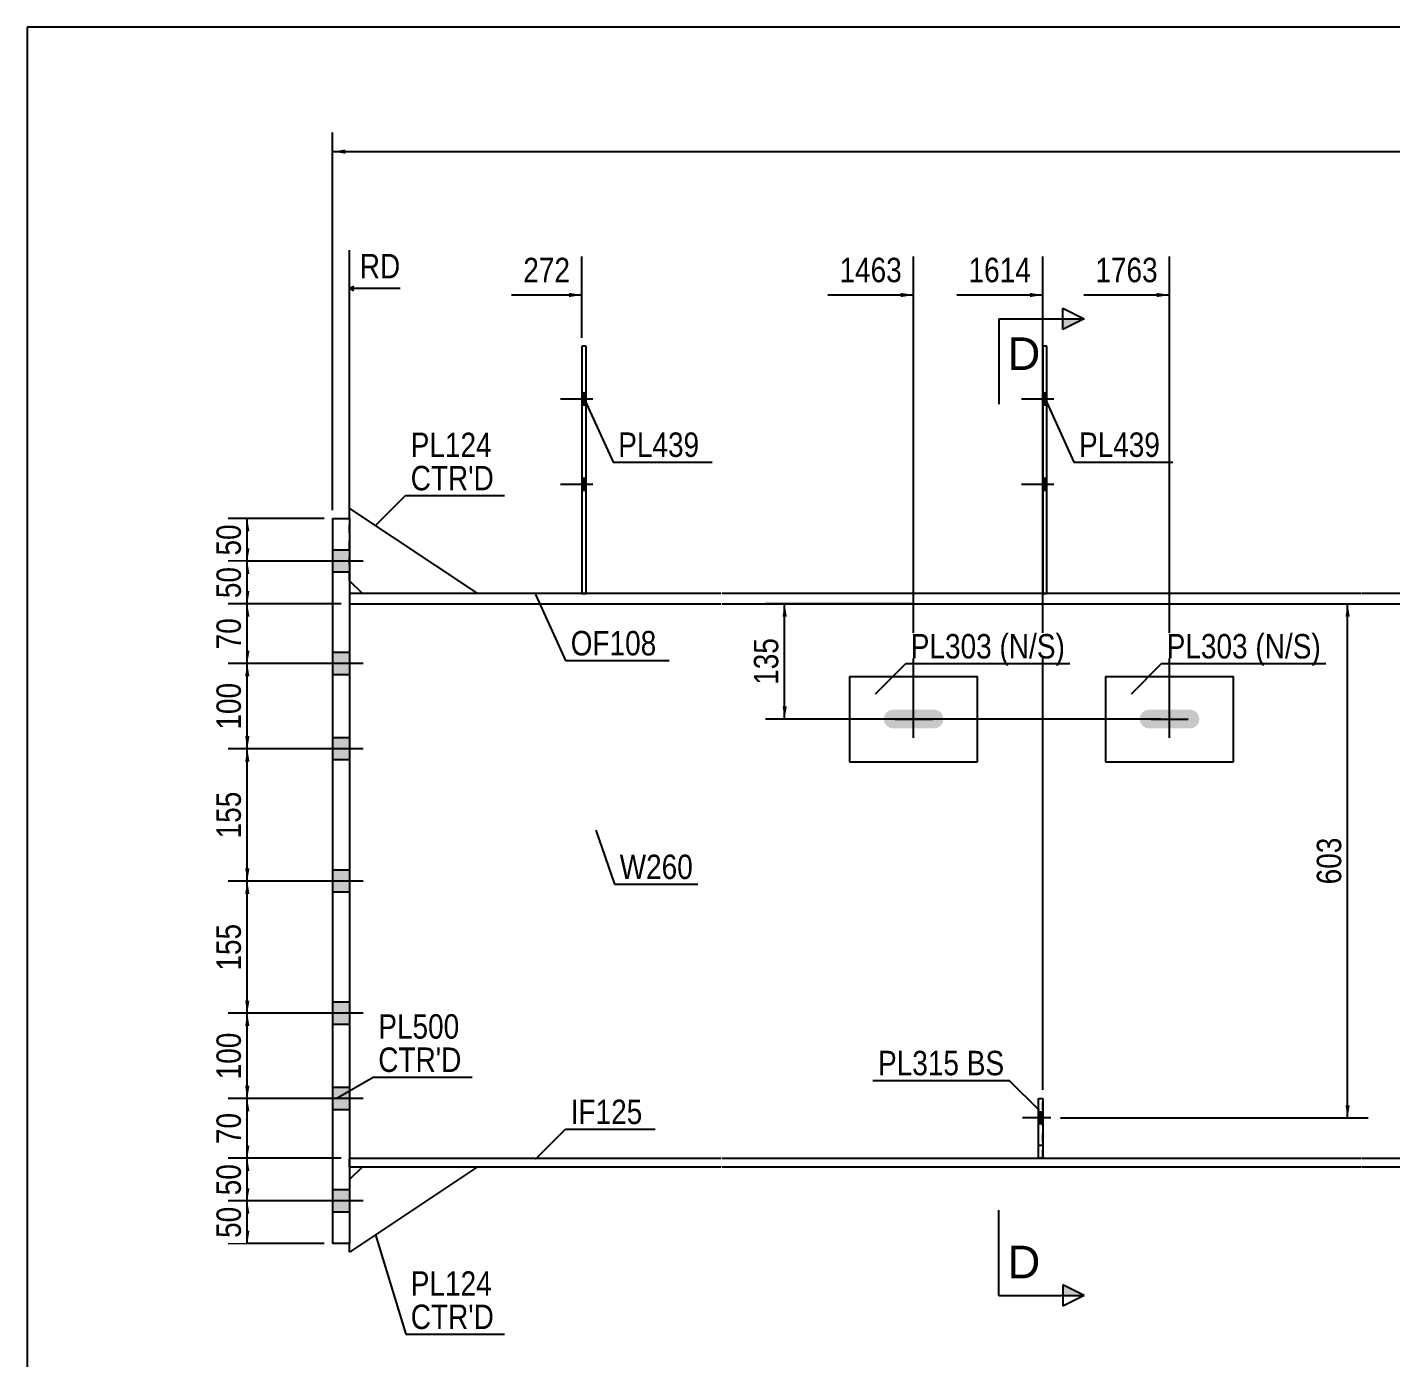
# Model space of a CAD drawing. Header units: millimetres. Extents: x -40 to 362, y -177 to 100.
# Drawn here: x -37.8 to 122.1, y -55.9 to 100.1 of the extents above; entities that cross this region are included whole.
import ezdxf

# ---------------------------------------------------------------- set-up
doc = ezdxf.new("R2010")
doc.units = ezdxf.units.MM
doc.linetypes.add('DXK_LINE_DOT1', pattern=[1.8814, 0.9407, -0.9407])
doc.linetypes.add('DXK_LINE_DOT2', pattern=[3.9198, 1.9599, -1.9599])
doc.styles.add('Arial', font='ARIAL.TTF', dxfattribs={"height": 0.2})
doc.styles.add('Arial Narrow', font='ARIALN.TTF', dxfattribs={"height": 0.2})

# ---------------------------------------------------------------- blocks, each defined once
blk = doc.blocks.new('Unknown-623647317-8647')
at = {"color": 5, "linetype": 'Continuous'}
for p, q in [((362.21, 100.1), (-37.79, 100.1)), ((-37.79, 100.1), (-37.79, -176.9))]:
    blk.add_line(p, q, dxfattribs=at)
blk = doc.blocks.new('Part-623647317-5248 - 5232')
at = {"color": 2, "linetype": 'Continuous'}
for p, q in [((43.52, 33.7), (0, 33.7)), ((118.62, 33.7), (43.62, 33.7)), ((154.15, 33.7), (118.72, 33.7)), ((0, 32.5), (43.52, 32.5)), ((43.62, 32.5), (118.62, 32.5)), ((118.72, 32.5), (154.15, 32.5))]:
    blk.add_line(p, q, dxfattribs=at)
at = {"color": 7, "linetype": 'DXK_LINE_DOT1'}
blk.add_line((0, 33.7), (0, 32.5), dxfattribs=at)
blk = doc.blocks.new('Part-623647317-5258 - 5232')
at = {"color": 2, "linetype": 'Continuous'}
for p, q in [((58.62, 24), (73.62, 24)), ((58.62, 24), (58.62, 14)), ((73.62, 14), (73.62, 24)), ((58.62, 14), (73.62, 14))]:
    blk.add_line(p, q, dxfattribs=at)
blk = doc.blocks.new('Bolt-623647317-5316 - 5232')
at = {"linetype": 'Continuous'}
for points in [[(27.72, 55.8), (27.72, 57.2), (27.22, 57.2), (27.22, 55.8)], [(27.72, 55.8), (27.72, 57.2), (27.22, 57.2), (27.22, 55.8)], [(27.72, 45.8), (27.72, 47.2), (27.22, 47.2), (27.22, 45.8)], [(27.72, 45.8), (27.72, 47.2), (27.22, 47.2), (27.22, 45.8)]]:
    blk.add_hatch(color=3, dxfattribs=at).paths.add_polyline_path(points)
at = {"color": 3, "linetype": 'Continuous'}
for p, q in [((28.52, 56.5), (24.72, 56.5)), ((28.52, 56.5), (24.72, 56.5)), ((27.72, 57.2), (27.22, 57.2)), ((27.72, 57.2), (27.22, 57.2)), ((27.72, 55.8), (27.22, 55.8)), ((27.72, 55.8), (27.22, 55.8)), ((28.52, 46.5), (24.72, 46.5)), ((28.52, 46.5), (24.72, 46.5)), ((27.72, 47.2), (27.22, 47.2)), ((27.72, 47.2), (27.22, 47.2)), ((27.72, 45.8), (27.22, 45.8)), ((27.72, 45.8), (27.22, 45.8))]:
    blk.add_line(p, q, dxfattribs=at)
blk = doc.blocks.new('Part-623647317-5253 - 5232')
at = {"color": 2, "linetype": 'Continuous'}
for p, q in [((0, -32.5), (43.52, -32.5)), ((0, -33.5), (43.52, -33.5)), ((43.62, -32.5), (118.62, -32.5)), ((43.62, -33.5), (118.62, -33.5)), ((118.72, -32.5), (139.15, -32.5)), ((118.72, -33.5), (139.15, -33.5)), ((139.15, -33.5), (139.15, -32.5))]:
    blk.add_line(p, q, dxfattribs=at)
at = {"color": 7, "linetype": 'DXK_LINE_DOT1'}
blk.add_line((0, -33.5), (0, -32.5), dxfattribs=at)
blk = doc.blocks.new('Part-623647317-5257 - 5232')
at = {"color": 2, "linetype": 'Continuous'}
for p, q in [((88.62, 24), (103.62, 24)), ((88.62, 24), (88.62, 14)), ((103.62, 14), (103.62, 24)), ((88.62, 14), (103.62, 14))]:
    blk.add_line(p, q, dxfattribs=at)
blk = doc.blocks.new('Bolt-623647317-5329 - 5232')
at = {"color": 3, "linetype": 'DXK_LINE_DOT2'}
for p, q in [((81.25, -27.07), (80.75, -27.07)), ((82.2, -27.77), (78.9, -27.77)), ((81.25, -28.47), (80.75, -28.47))]:
    blk.add_line(p, q, dxfattribs=at)
blk = doc.blocks.new('Part-623647317-5265 - 5232')
at = {"color": 2, "linetype": 'Continuous'}
for p, q in [((81.75, 62.7), (81.25, 62.7)), ((81.25, 62.7), (81.25, 33.7)), ((81.75, 33.7), (81.75, 62.7))]:
    blk.add_line(p, q, dxfattribs=at)
at = {"color": 7, "linetype": 'DXK_LINE_DOT1'}
blk.add_line((81.25, 33.7), (81.75, 33.7), dxfattribs=at)
blk = doc.blocks.new('Part-623647317-5270 - 5232')
at = {"color": 2, "linetype": 'Continuous'}
for p, q in [((27.72, 62.7), (27.22, 62.7)), ((27.22, 62.7), (27.22, 33.7)), ((27.72, 33.7), (27.72, 62.7))]:
    blk.add_line(p, q, dxfattribs=at)
at = {"color": 7, "linetype": 'DXK_LINE_DOT1'}
blk.add_line((27.22, 33.7), (27.72, 33.7), dxfattribs=at)
blk = doc.blocks.new('Part-623647317-5273 - 5232')
at = {"color": 2, "linetype": 'Continuous'}
for p, q in [((-2, 42.5), (0, 42.5)), ((-2, 42.5), (-2, -42.5)), ((0, 42.5), (0, -42.5)), ((0, -42.5), (-2, -42.5))]:
    blk.add_line(p, q, dxfattribs=at)
blk = doc.blocks.new('Part-623647317-5276 - 5232')
at = {"color": 2, "linetype": 'Continuous'}
for p, q in [((0, 42.5), (0, 43.7)), ((0, 43.7), (15, 33.7)), ((1.5, 33.7), (0, 35.2))]:
    blk.add_line(p, q, dxfattribs=at)
at = {"color": 7, "linetype": 'DXK_LINE_DOT1'}
for p, q in [((0, 35.2), (0, 42.5)), ((15, 33.7), (1.5, 33.7))]:
    blk.add_line(p, q, dxfattribs=at)
blk = doc.blocks.new('Part-623647317-5278 - 5232')
at = {"color": 2, "linetype": 'Continuous'}
for p, q in [((15, -33.5), (0, -43.5)), ((1.5, -33.5), (0, -35)), ((0, -43.5), (0, -42.5))]:
    blk.add_line(p, q, dxfattribs=at)
at = {"color": 7, "linetype": 'DXK_LINE_DOT1'}
for p, q in [((1.5, -33.5), (15, -33.5)), ((0, -35), (0, -42.5))]:
    blk.add_line(p, q, dxfattribs=at)
blk = doc.blocks.new('Part-623647317-5290 - 5232')
at = {"color": 7, "linetype": 'DXK_LINE_DOT1'}
for p, q in [((80.75, -32.47), (80.75, -25.47)), ((80.75, -25.47), (81.25, -25.47)), ((81.25, -32.47), (81.25, -25.47)), ((80.75, -30.97), (81.25, -30.97)), ((81.25, -32.47), (80.75, -32.47))]:
    blk.add_line(p, q, dxfattribs=at)
blk = doc.blocks.new('Part-623647317-5293 - 5232')
at = {"color": 2, "linetype": 'Continuous'}
for p, q in [((80.75, -32.47), (80.75, -25.47)), ((80.75, -25.47), (81.25, -25.47)), ((81.25, -25.47), (81.25, -32.47)), ((81.25, -32.47), (80.75, -32.47))]:
    blk.add_line(p, q, dxfattribs=at)
blk = doc.blocks.new('Part-623647317-5298 - 5232')
at = {"color": 7, "linetype": 'DXK_LINE_DOT1'}
for p, q in [((0, 32.5), (0, -32.5)), ((0, 32.5), (43.52, 32.5)), ((43.62, 32.5), (118.62, 32.5)), ((118.72, 32.5), (139.15, 32.5)), ((139.15, 32.5), (139.15, -32.5)), ((0, -32.5), (43.52, -32.5)), ((43.62, -32.5), (118.62, -32.5)), ((118.72, -32.5), (139.15, -32.5))]:
    blk.add_line(p, q, dxfattribs=at)
blk = doc.blocks.new('Bolt-623647317-5304 - 5232')
at = {"linetype": 'Continuous'}
blk.add_hatch(color=3, dxfattribs=at).paths.add_polyline_path([(99.3, 18.22), (99.54, 18.58), (99.62, 19), (99.54, 19.42), (99.3, 19.78), (98.94, 20.01), (98.52, 20.1), (93.72, 20.1), (93.3, 20.01), (92.94, 19.78), (92.71, 19.42), (92.62, 19), (92.71, 18.58), (92.94, 18.22), (93.3, 17.98), (93.72, 17.9), (98.52, 17.9), (98.94, 17.98)])
at = {"color": 3, "linetype": 'Continuous'}
for p, q in [((96.12, 16.8), (96.12, 21.2)), ((93.92, 19), (98.32, 19))]:
    blk.add_line(p, q, dxfattribs=at)
blk = doc.blocks.new('Bolt-623647317-5305 - 5232')
at = {"linetype": 'Continuous'}
blk.add_hatch(color=3, dxfattribs=at).paths.add_polyline_path([(69.3, 18.22), (69.54, 18.58), (69.62, 19), (69.54, 19.42), (69.3, 19.78), (68.94, 20.01), (68.52, 20.1), (63.72, 20.1), (63.3, 20.01), (62.94, 19.78), (62.71, 19.42), (62.62, 19), (62.71, 18.58), (62.94, 18.22), (63.3, 17.98), (63.72, 17.9), (68.52, 17.9), (68.94, 17.98)])
at = {"color": 3, "linetype": 'Continuous'}
for p, q in [((66.12, 16.8), (66.12, 21.2)), ((63.92, 19), (68.32, 19))]:
    blk.add_line(p, q, dxfattribs=at)
blk = doc.blocks.new('Bolt-623647317-5311 - 5232')
at = {"linetype": 'Continuous'}
for points in [[(81.75, 55.8), (81.75, 57.2), (81.25, 57.2), (81.25, 55.8)], [(81.75, 55.8), (81.75, 57.2), (81.25, 57.2), (81.25, 55.8)], [(81.75, 45.8), (81.75, 47.2), (81.25, 47.2), (81.25, 45.8)], [(81.75, 45.8), (81.75, 47.2), (81.25, 47.2), (81.25, 45.8)]]:
    blk.add_hatch(color=3, dxfattribs=at).paths.add_polyline_path(points)
at = {"color": 3, "linetype": 'Continuous'}
for p, q in [((82.55, 56.5), (78.75, 56.5)), ((82.55, 56.5), (78.75, 56.5)), ((81.75, 57.2), (81.25, 57.2)), ((81.75, 57.2), (81.25, 57.2)), ((81.75, 55.8), (81.25, 55.8)), ((81.75, 55.8), (81.25, 55.8)), ((82.55, 46.5), (78.75, 46.5)), ((82.55, 46.5), (78.75, 46.5)), ((81.75, 47.2), (81.25, 47.2)), ((81.75, 47.2), (81.25, 47.2)), ((81.75, 45.8), (81.25, 45.8)), ((81.75, 45.8), (81.25, 45.8))]:
    blk.add_line(p, q, dxfattribs=at)
blk = doc.blocks.new('Bolt-623647317-5319 - 5232')
at = {"linetype": 'Continuous'}
for points in [[(-2, 38.8), (-2, 36.2), (0, 36.2), (0, 38.8)], [(-2, 38.8), (-2, 36.2), (0, 36.2), (0, 38.8)], [(-2, 26.8), (-2, 24.2), (0, 24.2), (0, 26.8)], [(-2, 26.8), (-2, 24.2), (0, 24.2), (0, 26.8)], [(-2, 16.8), (-2, 14.2), (0, 14.2), (0, 16.8)], [(-2, 16.8), (-2, 14.2), (0, 14.2), (0, 16.8)], [(-2, 1.3), (-2, -1.3), (0, -1.3), (0, 1.3)], [(-2, 1.3), (-2, -1.3), (0, -1.3), (0, 1.3)], [(-2, -14.2), (-2, -16.8), (0, -16.8), (0, -14.2)], [(-2, -14.2), (-2, -16.8), (0, -16.8), (0, -14.2)], [(-2, -24.2), (-2, -26.8), (0, -26.8), (0, -24.2)], [(-2, -24.2), (-2, -26.8), (0, -26.8), (0, -24.2)], [(-2, -36.2), (-2, -38.8), (0, -38.8), (0, -36.2)], [(-2, -36.2), (-2, -38.8), (0, -38.8), (0, -36.2)]]:
    blk.add_hatch(color=3, dxfattribs=at).paths.add_polyline_path(points)
at = {"color": 3, "linetype": 'Continuous'}
for p, q in [((0, 38.8), (-2, 38.8)), ((0, 38.8), (-2, 38.8)), ((1.59, 37.5), (-9, 37.5)), ((1.59, 37.5), (-9, 37.5)), ((0, 36.2), (-2, 36.2)), ((0, 36.2), (-2, 36.2)), ((0, 26.8), (-2, 26.8)), ((0, 26.8), (-2, 26.8)), ((1.59, 25.5), (-9, 25.5)), ((1.59, 25.5), (-9, 25.5)), ((0, 24.2), (-2, 24.2)), ((0, 24.2), (-2, 24.2)), ((0, 16.8), (-2, 16.8)), ((0, 16.8), (-2, 16.8)), ((1.59, 15.5), (-9, 15.5)), ((1.59, 15.5), (-9, 15.5)), ((0, 14.2), (-2, 14.2)), ((0, 14.2), (-2, 14.2)), ((1.59, 0), (-9, 0)), ((1.59, 0), (-9, 0)), ((0, 1.3), (-2, 1.3)), ((0, 1.3), (-2, 1.3)), ((0, -1.3), (-2, -1.3)), ((0, -1.3), (-2, -1.3)), ((0, -14.2), (-2, -14.2)), ((0, -14.2), (-2, -14.2)), ((1.59, -15.5), (-9, -15.5)), ((1.59, -15.5), (-9, -15.5)), ((0, -16.8), (-2, -16.8)), ((0, -16.8), (-2, -16.8)), ((1.59, -25.5), (-9, -25.5)), ((1.59, -25.5), (-9, -25.5)), ((0, -24.2), (-2, -24.2)), ((0, -24.2), (-2, -24.2)), ((0, -26.8), (-2, -26.8)), ((0, -26.8), (-2, -26.8)), ((0, -36.2), (-2, -36.2)), ((0, -36.2), (-2, -36.2)), ((1.59, -37.5), (-9, -37.5)), ((1.59, -37.5), (-9, -37.5)), ((0, -38.8), (-2, -38.8)), ((0, -38.8), (-2, -38.8))]:
    blk.add_line(p, q, dxfattribs=at)
blk = doc.blocks.new('Bolt-623647317-5332 - 5232')
at = {"linetype": 'Continuous'}
blk.add_hatch(color=3, dxfattribs=at).paths.add_polyline_path([(81.25, -28.47), (81.25, -27.07), (80.75, -27.07), (80.75, -28.47)])
at = {"color": 3, "linetype": 'Continuous'}
for p, q in [((81.25, -27.07), (80.75, -27.07)), ((82.2, -27.77), (78.9, -27.77)), ((81.25, -28.47), (80.75, -28.47))]:
    blk.add_line(p, q, dxfattribs=at)
blk = doc.blocks.new('StraightDimension-623647317-9962 - 5232')
at = {"linetype": 'Continuous'}
for points in [[(-12.25, -1.5), (-12, 0), (-11.75, -1.5)], [(-11.75, -14), (-12, -15.5), (-12.25, -14)]]:
    blk.add_hatch(color=7, dxfattribs=at).paths.add_polyline_path(points)
at = {"color": 7, "linetype": 'Continuous'}
for p, q in [((-1, 0), (-14.25, 0)), ((-12, -15.5), (-12, 0)), ((-1, -15.5), (-14.25, -15.5))]:
    blk.add_line(p, q, dxfattribs=at)
at = {"color": 0}
blk.add_wipeout([(-12.15, -4.41), (-16.35, -4.41), (-16.35, -11.09), (-12.15, -11.09)], dxfattribs=at)
at = {"color": 3, "style": 'Arial Narrow'}
blk.add_text('155', height=2.863, rotation=90.0002, dxfattribs=at).set_placement((-12.75, -10.49))
blk = doc.blocks.new('StraightDimension-623647317-9964 - 5232')
at = {"linetype": 'Continuous'}
for points in [[(-12.25, -27), (-12, -25.5), (-11.75, -27)], [(-11.75, -31), (-12, -32.5), (-12.25, -31)]]:
    blk.add_hatch(color=7, dxfattribs=at).paths.add_polyline_path(points)
at = {"color": 7, "linetype": 'Continuous'}
for p, q in [((-1, -25.5), (-14.25, -25.5)), ((-12, -32.5), (-12, -25.5)), ((-1, -32.5), (-14.25, -32.5))]:
    blk.add_line(p, q, dxfattribs=at)
at = {"color": 0}
blk.add_wipeout([(-12.15, -26.57), (-16.35, -26.57), (-16.35, -31.43), (-12.15, -31.43)], dxfattribs=at)
at = {"color": 3, "style": 'Arial Narrow'}
blk.add_text('70', height=2.863, rotation=90.0002, dxfattribs=at).set_placement((-12.75, -30.83))
blk = doc.blocks.new('StraightDimension-623647317-9961 - 5232')
at = {"linetype": 'Continuous'}
for points in [[(-12.25, 14), (-12, 15.5), (-11.75, 14)], [(-11.75, 1.5), (-12, 0), (-12.25, 1.5)]]:
    blk.add_hatch(color=7, dxfattribs=at).paths.add_polyline_path(points)
at = {"color": 7, "linetype": 'Continuous'}
for p, q in [((-1, 15.5), (-14.25, 15.5)), ((-12, 0), (-12, 15.5)), ((-1, 0), (-14.25, 0))]:
    blk.add_line(p, q, dxfattribs=at)
at = {"color": 0}
blk.add_wipeout([(-12.15, 11.09), (-16.35, 11.09), (-16.35, 4.41), (-12.15, 4.41)], dxfattribs=at)
at = {"color": 3, "style": 'Arial Narrow'}
blk.add_text('155', height=2.863, rotation=90.0002, dxfattribs=at).set_placement((-12.75, 5.01))
blk = doc.blocks.new('StraightDimension-623647317-9238 - 5232')
at = {"linetype": 'Continuous'}
for points in [[(116.75, 31), (117, 32.5), (117.25, 31)], [(117.25, -26.27), (117, -27.77), (116.75, -26.27)]]:
    blk.add_hatch(color=7, dxfattribs=at).paths.add_polyline_path(points)
at = {"color": 7, "linetype": 'Continuous'}
for p, q in [((83.32, 32.5), (119.4, 32.5)), ((117, -27.77), (117, 32.5)), ((83.32, -27.77), (119.4, -27.77))]:
    blk.add_line(p, q, dxfattribs=at)
at = {"color": 0}
blk.add_wipeout([(116.85, 5.71), (112.65, 5.71), (112.65, -0.98), (116.85, -0.98)], dxfattribs=at)
at = {"color": 3, "style": 'Arial Narrow'}
blk.add_text('603', height=2.863, rotation=90.0002, dxfattribs=at).set_placement((116.25, -0.38))
blk = doc.blocks.new('StraightDimension-623647317-9250 - 5232')
at = {"linetype": 'Continuous'}
for points in [[(50.75, 31), (51, 32.5), (51.25, 31)], [(51.25, 20.5), (51, 19), (50.75, 20.5)]]:
    blk.add_hatch(color=7, dxfattribs=at).paths.add_polyline_path(points)
at = {"color": 7, "linetype": 'Continuous'}
for p, q in [((65.92, 32.5), (48.75, 32.5)), ((51, 19), (51, 32.5)), ((95.12, 19), (48.75, 19))]:
    blk.add_line(p, q, dxfattribs=at)
at = {"color": 0}
blk.add_wipeout([(50.85, 29.09), (46.65, 29.09), (46.65, 22.41), (50.85, 22.41)], dxfattribs=at)
at = {"color": 3, "style": 'Arial Narrow'}
blk.add_text('135', height=2.863, rotation=90.0002, dxfattribs=at).set_placement((50.25, 23.01))
blk = doc.blocks.new('StraightDimension-623647317-9957 - 5232')
at = {"linetype": 'Continuous'}
for points in [[(-12.25, 41), (-12, 42.5), (-11.75, 41)], [(-11.75, 39), (-12, 37.5), (-12.25, 39)]]:
    blk.add_hatch(color=7, dxfattribs=at).paths.add_polyline_path(points)
at = {"color": 7, "linetype": 'Continuous'}
for p, q in [((-3, 42.5), (-14.25, 42.5)), ((-12, 37.5), (-12, 42.5)), ((-1, 37.5), (-14.25, 37.5))]:
    blk.add_line(p, q, dxfattribs=at)
at = {"color": 0}
blk.add_wipeout([(-12.15, 42.43), (-16.35, 42.43), (-16.35, 37.57), (-12.15, 37.57)], dxfattribs=at)
at = {"color": 3, "style": 'Arial Narrow'}
blk.add_text('50', height=2.863, rotation=90.0002, dxfattribs=at).set_placement((-12.75, 38.17))
blk = doc.blocks.new('StraightDimension-623647317-9958 - 5232')
at = {"linetype": 'Continuous'}
for points in [[(-12.25, 36), (-12, 37.5), (-11.75, 36)], [(-11.75, 34), (-12, 32.5), (-12.25, 34)]]:
    blk.add_hatch(color=7, dxfattribs=at).paths.add_polyline_path(points)
at = {"color": 7, "linetype": 'Continuous'}
for p, q in [((-1, 37.5), (-14.25, 37.5)), ((-12, 32.5), (-12, 37.5)), ((-1, 32.5), (-14.25, 32.5))]:
    blk.add_line(p, q, dxfattribs=at)
at = {"color": 0}
blk.add_wipeout([(-12.15, 37.43), (-16.35, 37.43), (-16.35, 32.57), (-12.15, 32.57)], dxfattribs=at)
at = {"color": 3, "style": 'Arial Narrow'}
blk.add_text('50', height=2.863, rotation=90.0002, dxfattribs=at).set_placement((-12.75, 33.17))
blk = doc.blocks.new('StraightDimension-623647317-9959 - 5232')
at = {"linetype": 'Continuous'}
for points in [[(-12.25, 31), (-12, 32.5), (-11.75, 31)], [(-11.75, 27), (-12, 25.5), (-12.25, 27)]]:
    blk.add_hatch(color=7, dxfattribs=at).paths.add_polyline_path(points)
at = {"color": 7, "linetype": 'Continuous'}
for p, q in [((-1, 32.5), (-14.25, 32.5)), ((-12, 25.5), (-12, 32.5)), ((-1, 25.5), (-14.25, 25.5))]:
    blk.add_line(p, q, dxfattribs=at)
at = {"color": 0}
blk.add_wipeout([(-12.15, 31.43), (-16.35, 31.43), (-16.35, 26.57), (-12.15, 26.57)], dxfattribs=at)
at = {"color": 3, "style": 'Arial Narrow'}
blk.add_text('70', height=2.863, rotation=90.0002, dxfattribs=at).set_placement((-12.75, 27.17))
blk = doc.blocks.new('StraightDimension-623647317-9960 - 5232')
at = {"linetype": 'Continuous'}
for points in [[(-12.25, 24), (-12, 25.5), (-11.75, 24)], [(-11.75, 17), (-12, 15.5), (-12.25, 17)]]:
    blk.add_hatch(color=7, dxfattribs=at).paths.add_polyline_path(points)
at = {"color": 7, "linetype": 'Continuous'}
for p, q in [((-1, 25.5), (-14.25, 25.5)), ((-12, 15.5), (-12, 25.5)), ((-1, 15.5), (-14.25, 15.5))]:
    blk.add_line(p, q, dxfattribs=at)
at = {"color": 0}
blk.add_wipeout([(-12.15, 23.84), (-16.35, 23.84), (-16.35, 17.16), (-12.15, 17.16)], dxfattribs=at)
at = {"color": 3, "style": 'Arial Narrow'}
blk.add_text('100', height=2.863, rotation=90.0002, dxfattribs=at).set_placement((-12.75, 17.76))
blk = doc.blocks.new('StraightDimension-623647317-9963 - 5232')
at = {"linetype": 'Continuous'}
for points in [[(-12.25, -17), (-12, -15.5), (-11.75, -17)], [(-11.75, -24), (-12, -25.5), (-12.25, -24)]]:
    blk.add_hatch(color=7, dxfattribs=at).paths.add_polyline_path(points)
at = {"color": 7, "linetype": 'Continuous'}
for p, q in [((-1, -15.5), (-14.25, -15.5)), ((-12, -25.5), (-12, -15.5)), ((-1, -25.5), (-14.25, -25.5))]:
    blk.add_line(p, q, dxfattribs=at)
at = {"color": 0}
blk.add_wipeout([(-12.15, -17.16), (-16.35, -17.16), (-16.35, -23.84), (-12.15, -23.84)], dxfattribs=at)
at = {"color": 3, "style": 'Arial Narrow'}
blk.add_text('100', height=2.863, rotation=90.0002, dxfattribs=at).set_placement((-12.75, -23.24))
blk = doc.blocks.new('StraightDimension-623647317-9965 - 5232')
at = {"linetype": 'Continuous'}
for points in [[(-12.25, -34), (-12, -32.5), (-11.75, -34)], [(-11.75, -36), (-12, -37.5), (-12.25, -36)]]:
    blk.add_hatch(color=7, dxfattribs=at).paths.add_polyline_path(points)
at = {"color": 7, "linetype": 'Continuous'}
for p, q in [((-1, -32.5), (-14.25, -32.5)), ((-12, -37.5), (-12, -32.5)), ((-1, -37.5), (-14.25, -37.5))]:
    blk.add_line(p, q, dxfattribs=at)
at = {"color": 0}
blk.add_wipeout([(-12.15, -32.57), (-16.35, -32.57), (-16.35, -37.43), (-12.15, -37.43)], dxfattribs=at)
at = {"color": 3, "style": 'Arial Narrow'}
blk.add_text('50', height=2.863, rotation=90.0002, dxfattribs=at).set_placement((-12.75, -36.83))
blk = doc.blocks.new('StraightDimension-623647317-9966 - 5232')
at = {"linetype": 'Continuous'}
for points in [[(-12.25, -39), (-12, -37.5), (-11.75, -39)], [(-11.75, -41), (-12, -42.5), (-12.25, -41)]]:
    blk.add_hatch(color=7, dxfattribs=at).paths.add_polyline_path(points)
at = {"color": 7, "linetype": 'Continuous'}
for p, q in [((-1, -37.5), (-14.25, -37.5)), ((-12, -42.5), (-12, -37.5)), ((-3, -42.5), (-14.25, -42.5))]:
    blk.add_line(p, q, dxfattribs=at)
at = {"color": 0}
blk.add_wipeout([(-12.15, -37.57), (-16.35, -37.57), (-16.35, -42.43), (-12.15, -42.43)], dxfattribs=at)
at = {"color": 3, "style": 'Arial Narrow'}
blk.add_text('50', height=2.863, rotation=90.0002, dxfattribs=at).set_placement((-12.75, -41.83))
blk = doc.blocks.new('StraightDimension-623647317-10762 - 5232')
at = {"linetype": 'Continuous'}
blk.add_hatch(color=7, dxfattribs=at).paths.add_polyline_path([(-0.5, 85.27), (-2, 85.52), (-0.5, 85.77)])
at = {"color": 7, "linetype": 'Continuous'}
for p, q in [((-2, 43.5), (-2, 87.77)), ((-2, 85.52), (321.96, 85.52))]:
    blk.add_line(p, q, dxfattribs=at)
blk = doc.blocks.new('StraightDimension-623647317-17033 - 5232')
at = {"linetype": 'Continuous'}
blk.add_hatch(color=7, dxfattribs=at).paths.add_polyline_path([(94.62, 68.96), (96.12, 68.71), (94.62, 68.46)])
at = {"color": 7, "linetype": 'Continuous'}
for p, q in [((96.12, 20), (96.12, 73.21)), ((86.06, 68.71), (96.12, 68.71))]:
    blk.add_line(p, q, dxfattribs=at)
at = {"color": 0}
blk.add_wipeout([(95.35, 69.61), (95.35, 73.81), (86.83, 73.81), (86.83, 69.61)], dxfattribs=at)
at = {"color": 3, "style": 'Arial Narrow'}
blk.add_text('1763', height=2.863, dxfattribs=at).set_placement((87.43, 70.21))
blk = doc.blocks.new('StraightDimension-623647317-17034 - 5232')
at = {"linetype": 'Continuous'}
blk.add_hatch(color=7, dxfattribs=at).paths.add_polyline_path([(79.75, 68.96), (81.25, 68.71), (79.75, 68.46)])
at = {"color": 7, "linetype": 'Continuous'}
for p, q in [((81.25, -24.47), (81.25, 73.21)), ((71.18, 68.71), (81.25, 68.71))]:
    blk.add_line(p, q, dxfattribs=at)
at = {"color": 0}
blk.add_wipeout([(80.47, 69.61), (80.47, 73.81), (71.96, 73.81), (71.96, 69.61)], dxfattribs=at)
at = {"color": 3, "style": 'Arial Narrow'}
blk.add_text('1614', height=2.863, dxfattribs=at).set_placement((72.56, 70.21))
blk = doc.blocks.new('StraightDimension-623647317-17035 - 5232')
at = {"linetype": 'Continuous'}
blk.add_hatch(color=7, dxfattribs=at).paths.add_polyline_path([(64.62, 68.96), (66.12, 68.71), (64.62, 68.46)])
at = {"color": 7, "linetype": 'Continuous'}
for p, q in [((66.12, 20), (66.12, 73.21)), ((56.06, 68.71), (66.12, 68.71))]:
    blk.add_line(p, q, dxfattribs=at)
at = {"color": 0}
blk.add_wipeout([(65.35, 69.61), (65.35, 73.81), (56.83, 73.81), (56.83, 69.61)], dxfattribs=at)
at = {"color": 3, "style": 'Arial Narrow'}
blk.add_text('1463', height=2.863, dxfattribs=at).set_placement((57.43, 70.21))
blk = doc.blocks.new('StraightDimension-623647317-17036 - 5232')
at = {"linetype": 'Continuous'}
blk.add_hatch(color=7, dxfattribs=at).paths.add_polyline_path([(25.72, 68.96), (27.22, 68.71), (25.72, 68.46)])
at = {"color": 7, "linetype": 'Continuous'}
for p, q in [((27.22, 63.7), (27.22, 73.21)), ((18.99, 68.71), (27.22, 68.71))]:
    blk.add_line(p, q, dxfattribs=at)
at = {"color": 0, "linetype": 'Continuous'}
blk.add_wipeout([(6.53, 70.06), (6.53, 74.26), (0.59, 74.26), (0.59, 70.06)], dxfattribs=at)
at = {"color": 7, "linetype": 'Continuous'}
for p, q in [((0, 43.5), (0, 73.96)), ((0.5, 69.71), (0, 69.46)), ((0.5, 69.21), (0, 69.46)), ((5.93, 69.46), (0, 69.46))]:
    blk.add_line(p, q, dxfattribs=at)
at = {"color": 3, "linetype": 'Continuous', "style": 'Arial Narrow'}
blk.add_text('RD', height=2.863, dxfattribs=at).set_placement((1.19, 70.66))
at = {"color": 0}
blk.add_wipeout([(26.45, 69.61), (26.45, 73.81), (19.76, 73.81), (19.76, 69.61)], dxfattribs=at)
at = {"color": 3, "style": 'Arial Narrow'}
blk.add_text('272', height=2.863, dxfattribs=at).set_placement((20.36, 70.21))
blk = doc.blocks.new('Mark-623647317-14063 - 5232')
at = {"color": 0}
for points in [[(105.29, 26.1), (105.29, 29.1), (95.79, 29.1), (95.79, 26.1)], [(113.85, 26.1), (113.85, 29.1), (106.19, 29.1), (106.19, 26.1)]]:
    blk.add_wipeout(points, dxfattribs=at)
for points in [[(105.29, 26.1), (105.29, 29.1), (95.79, 29.1), (95.79, 26.1)], [(113.85, 26.1), (113.85, 29.1), (106.19, 29.1), (106.19, 26.1)]]:
    blk.add_wipeout(points, dxfattribs=at)
at = {"color": 7, "linetype": 'Continuous'}
for p, q in [((91.65, 21.97), (95.19, 25.5)), ((95.19, 25.5), (114.45, 25.5))]:
    blk.add_line(p, q, dxfattribs=at)
at = {"color": 3, "style": 'Arial Narrow'}
for s, p in [('PL303', (95.79, 26.1)), ('(N/', (106.19, 26.1)), ('S)', (110.57, 26.1))]:
    blk.add_text(s, height=2.863, dxfattribs=at).set_placement(p)
blk = doc.blocks.new('MarkSet-623647317-14018 - 5232')
at = {"color": 0}
for points in [[(71.46, -22.76), (71.46, -19.76), (61.95, -19.76), (61.95, -22.76)], [(76.74, -22.76), (76.74, -19.76), (72.36, -19.76), (72.36, -22.76)]]:
    blk.add_wipeout(points, dxfattribs=at)
for points in [[(71.46, -22.76), (71.46, -19.76), (61.95, -19.76), (61.95, -22.76)], [(76.74, -22.76), (76.74, -19.76), (72.36, -19.76), (72.36, -22.76)]]:
    blk.add_wipeout(points, dxfattribs=at)
at = {"color": 7, "linetype": 'Continuous'}
for p in [(61.35, -23.36), (80.88, -26.9)]:
    blk.add_line(p, (77.34, -23.36), dxfattribs=at)
at = {"color": 3, "style": 'Arial Narrow'}
for s, p in [('PL315', (61.95, -22.76)), ('BS', (72.36, -22.76))]:
    blk.add_text(s, height=2.863, dxfattribs=at).set_placement(p)
blk = doc.blocks.new('Mark-623647317-14075 - 5232')
at = {"color": 0}
blk.add_wipeout([(95.02, 49.73), (95.02, 52.73), (85.51, 52.73), (85.51, 49.73)], dxfattribs=at)
blk.add_wipeout([(95.02, 49.73), (95.02, 52.73), (85.51, 52.73), (85.51, 49.73)], dxfattribs=at)
at = {"color": 7, "linetype": 'Continuous'}
for p, q in [((81.38, 56.87), (84.91, 49.13)), ((84.91, 49.13), (96.52, 49.13))]:
    blk.add_line(p, q, dxfattribs=at)
at = {"color": 3, "style": 'Arial Narrow'}
blk.add_text('PL439', height=2.863, dxfattribs=at).set_placement((85.51, 49.73))
blk = doc.blocks.new('SectionMark-623647317-5820 - 5232')
at = {"linetype": 'Continuous'}
for points in [[(83.62, 64.67), (83.62, 65.92), (86.12, 65.92)], [(83.62, -48.57), (83.62, -47.32), (86.12, -48.57)]]:
    blk.add_hatch(color=30, dxfattribs=at).paths.add_polyline_path(points)
at = {"color": 30, "linetype": 'Continuous'}
for p, q in [((83.62, 64.67), (83.62, 67.17)), ((83.62, 67.17), (86.12, 65.92)), ((76.12, 65.92), (76.12, 55.92)), ((76.12, 65.92), (86.12, 65.92)), ((86.12, 65.92), (83.62, 64.67)), ((76.12, -48.57), (76.12, -38.57)), ((86.12, -48.57), (83.62, -47.32)), ((83.62, -47.32), (83.62, -49.82)), ((76.12, -48.57), (86.12, -48.57)), ((86.12, -48.57), (83.62, -49.82))]:
    blk.add_line(p, q, dxfattribs=at)
at = {"color": 0, "linetype": 'Continuous'}
for points in [[(80.97, 59.92), (80.97, 63.92), (77.12, 63.92), (77.12, 59.92)], [(80.97, -46.57), (80.97, -42.57), (77.12, -42.57), (77.12, -46.57)]]:
    blk.add_wipeout(points, dxfattribs=at)
at = {"color": 96, "linetype": 'Continuous', "style": 'Arial'}
for p in [(77.12, 59.92), (77.12, -46.57)]:
    blk.add_text('D', height=3.82, dxfattribs=at).set_placement(p)
blk = doc.blocks.new('Mark-623647317-14078 - 5232')
at = {"color": 0}
blk.add_wipeout([(40.99, 49.73), (40.99, 52.73), (31.49, 52.73), (31.49, 49.73)], dxfattribs=at)
blk.add_wipeout([(40.99, 49.73), (40.99, 52.73), (31.49, 52.73), (31.49, 49.73)], dxfattribs=at)
at = {"color": 7, "linetype": 'Continuous'}
for p, q in [((27.35, 56.87), (30.89, 49.13)), ((30.89, 49.13), (42.49, 49.13))]:
    blk.add_line(p, q, dxfattribs=at)
at = {"color": 3, "style": 'Arial Narrow'}
blk.add_text('PL439', height=2.863, dxfattribs=at).set_placement((31.49, 49.73))
blk = doc.blocks.new('Mark-623647317-14045 - 5232')
at = {"color": 0}
blk.add_wipeout([(35.97, 26.46), (35.97, 29.46), (25.92, 29.46), (25.92, 26.46)], dxfattribs=at)
blk.add_wipeout([(35.97, 26.46), (35.97, 29.46), (25.92, 29.46), (25.92, 26.46)], dxfattribs=at)
at = {"color": 7, "linetype": 'Continuous'}
for p, q in [((21.79, 33.6), (25.32, 25.86)), ((25.32, 25.86), (37.47, 25.86))]:
    blk.add_line(p, q, dxfattribs=at)
at = {"color": 3, "style": 'Arial Narrow'}
blk.add_text('OF108', height=2.863, dxfattribs=at).set_placement((25.92, 26.46))
blk = doc.blocks.new('Mark-623647317-14054 - 5232')
at = {"color": 0}
blk.add_wipeout([(34.33, -28.48), (34.33, -25.48), (25.92, -25.48), (25.92, -28.48)], dxfattribs=at)
blk.add_wipeout([(34.33, -28.48), (34.33, -25.48), (25.92, -25.48), (25.92, -28.48)], dxfattribs=at)
at = {"color": 7, "linetype": 'Continuous'}
for p, q in [((21.79, -32.61), (25.32, -29.08)), ((25.32, -29.08), (35.83, -29.08))]:
    blk.add_line(p, q, dxfattribs=at)
at = {"color": 3, "style": 'Arial Narrow'}
blk.add_text('IF125', height=2.863, dxfattribs=at).set_placement((25.92, -28.48))
blk = doc.blocks.new('Mark-623647317-14066 - 5232')
at = {"color": 0}
for points in [[(75.29, 26.1), (75.29, 29.1), (65.79, 29.1), (65.79, 26.1)], [(83.85, 26.1), (83.85, 29.1), (76.19, 29.1), (76.19, 26.1)]]:
    blk.add_wipeout(points, dxfattribs=at)
for points in [[(75.29, 26.1), (75.29, 29.1), (65.79, 29.1), (65.79, 26.1)], [(83.85, 26.1), (83.85, 29.1), (76.19, 29.1), (76.19, 26.1)]]:
    blk.add_wipeout(points, dxfattribs=at)
at = {"color": 7, "linetype": 'Continuous'}
for p, q in [((61.65, 21.97), (65.19, 25.5)), ((65.19, 25.5), (84.45, 25.5))]:
    blk.add_line(p, q, dxfattribs=at)
at = {"color": 3, "style": 'Arial Narrow'}
for s, p in [('PL303', (65.79, 26.1)), ('(N/', (76.19, 26.1)), ('S)', (80.57, 26.1))]:
    blk.add_text(s, height=2.863, dxfattribs=at).set_placement(p)
blk = doc.blocks.new('Mark-623647317-14087 - 5232')
at = {"color": 0}
for points in [[(12.86, -18.47), (12.86, -15.47), (3.36, -15.47), (3.36, -18.47)], [(13.12, -22.37), (13.12, -19.37), (3.36, -19.37), (3.36, -22.37)]]:
    blk.add_wipeout(points, dxfattribs=at)
for points in [[(12.86, -18.47), (12.86, -15.47), (3.36, -15.47), (3.36, -18.47)], [(13.12, -22.37), (13.12, -19.37), (3.36, -19.37), (3.36, -22.37)]]:
    blk.add_wipeout(points, dxfattribs=at)
at = {"color": 7, "linetype": 'Continuous'}
for p, q in [((-1.57, -25.47), (2.76, -22.97)), ((2.76, -22.97), (14.36, -22.97))]:
    blk.add_line(p, q, dxfattribs=at)
at = {"color": 3, "style": 'Arial Narrow'}
blk.add_text('PL500', height=2.863, dxfattribs=at).set_placement((3.36, -18.47))
at = {"color": 1, "style": 'Arial Narrow'}
blk.add_text("CTR'D", height=2.863, dxfattribs=at).set_placement((3.36, -22.37))
blk = doc.blocks.new('Mark-623647317-14090 - 5232')
at = {"color": 0}
for points in [[(16.67, 49.71), (16.67, 52.71), (7.16, 52.71), (7.16, 49.71)], [(16.92, 45.81), (16.92, 48.81), (7.16, 48.81), (7.16, 45.81)]]:
    blk.add_wipeout(points, dxfattribs=at)
for points in [[(16.67, 49.71), (16.67, 52.71), (7.16, 52.71), (7.16, 49.71)], [(16.92, 45.81), (16.92, 48.81), (7.16, 48.81), (7.16, 45.81)]]:
    blk.add_wipeout(points, dxfattribs=at)
at = {"color": 7, "linetype": 'Continuous'}
for p, q in [((3.03, 41.67), (6.56, 45.21)), ((6.56, 45.21), (18.17, 45.21))]:
    blk.add_line(p, q, dxfattribs=at)
at = {"color": 3, "style": 'Arial Narrow'}
blk.add_text('PL124', height=2.863, dxfattribs=at).set_placement((7.16, 49.71))
at = {"color": 1, "style": 'Arial Narrow'}
blk.add_text("CTR'D", height=2.863, dxfattribs=at).set_placement((7.16, 45.81))
blk = doc.blocks.new('Mark-623647317-14093 - 5232')
at = {"color": 0}
for points in [[(16.67, -48.61), (16.67, -45.61), (7.17, -45.61), (7.17, -48.61)], [(16.92, -52.51), (16.92, -49.51), (7.17, -49.51), (7.17, -52.51)]]:
    blk.add_wipeout(points, dxfattribs=at)
for points in [[(16.67, -48.61), (16.67, -45.61), (7.17, -45.61), (7.17, -48.61)], [(16.92, -52.51), (16.92, -49.51), (7.17, -49.51), (7.17, -52.51)]]:
    blk.add_wipeout(points, dxfattribs=at)
at = {"color": 7, "linetype": 'Continuous'}
for p, q in [((3.03, -41.47), (6.57, -53.11)), ((6.57, -53.11), (18.17, -53.11))]:
    blk.add_line(p, q, dxfattribs=at)
at = {"color": 3, "style": 'Arial Narrow'}
blk.add_text('PL124', height=2.863, dxfattribs=at).set_placement((7.17, -48.61))
at = {"color": 1, "style": 'Arial Narrow'}
blk.add_text("CTR'D", height=2.863, dxfattribs=at).set_placement((7.17, -52.51))
blk = doc.blocks.new('Mark-623647317-14108 - 5232')
at = {"color": 0}
blk.add_wipeout([(40.24, 0.24), (40.24, 3.24), (31.66, 3.24), (31.66, 0.24)], dxfattribs=at)
blk.add_wipeout([(40.24, 0.24), (40.24, 3.24), (31.66, 3.24), (31.66, 0.24)], dxfattribs=at)
at = {"color": 7, "linetype": 'Continuous'}
for p, q in [((28.85, 5.96), (31.06, -0.36)), ((31.06, -0.36), (40.84, -0.36))]:
    blk.add_line(p, q, dxfattribs=at)
at = {"color": 3, "style": 'Arial Narrow'}
blk.add_text('W260', height=2.863, dxfattribs=at).set_placement((31.66, 0.24))

msp = doc.modelspace()

# ---------------------------------------------------------------- block references
for name in ['Unknown-623647317-8647', 'Part-623647317-5270 - 5232', 'Part-623647317-5265 - 5232', 'Bolt-623647317-5316 - 5232', 'Bolt-623647317-5311 - 5232', 'Part-623647317-5276 - 5232', 'Part-623647317-5273 - 5232', 'Bolt-623647317-5319 - 5232', 'Part-623647317-5248 - 5232', 'Part-623647317-5298 - 5232', 'Part-623647317-5258 - 5232', 'Part-623647317-5257 - 5232', 'Bolt-623647317-5305 - 5232', 'Bolt-623647317-5304 - 5232', 'Part-623647317-5290 - 5232', 'Part-623647317-5293 - 5232', 'Bolt-623647317-5329 - 5232', 'Bolt-623647317-5332 - 5232', 'Part-623647317-5253 - 5232', 'Part-623647317-5278 - 5232']:
    msp.add_blockref(name, (0, 0))

# ---------------------------------------------------------------- next in the draw order: block references
for name in ['StraightDimension-623647317-10762 - 5232', 'StraightDimension-623647317-9957 - 5232', 'Mark-623647317-14045 - 5232', 'StraightDimension-623647317-9238 - 5232', 'Mark-623647317-14108 - 5232', 'StraightDimension-623647317-9962 - 5232', 'StraightDimension-623647317-9964 - 5232', 'Mark-623647317-14054 - 5232', 'Mark-623647317-14093 - 5232']:
    msp.add_blockref(name, (0, 0))

# ---------------------------------------------------------------- next in the draw order: block references
for name in ['StraightDimension-623647317-17036 - 5232', 'StraightDimension-623647317-9958 - 5232', 'StraightDimension-623647317-9250 - 5232', 'StraightDimension-623647317-9961 - 5232', 'StraightDimension-623647317-9963 - 5232', 'StraightDimension-623647317-9965 - 5232']:
    msp.add_blockref(name, (0, 0))

# ---------------------------------------------------------------- next in the draw order: block references
for name in ['StraightDimension-623647317-17035 - 5232', 'StraightDimension-623647317-17034 - 5232', 'StraightDimension-623647317-17033 - 5232', 'Mark-623647317-14078 - 5232', 'Mark-623647317-14090 - 5232', 'StraightDimension-623647317-9959 - 5232', 'Mark-623647317-14087 - 5232', 'StraightDimension-623647317-9966 - 5232']:
    msp.add_blockref(name, (0, 0))

# ---------------------------------------------------------------- next in the draw order: block references
for name in ['Mark-623647317-14075 - 5232', 'Mark-623647317-14063 - 5232', 'StraightDimension-623647317-9960 - 5232', 'MarkSet-623647317-14018 - 5232']:
    msp.add_blockref(name, (0, 0))

# ---------------------------------------------------------------- next in the draw order: block references
msp.add_blockref('SectionMark-623647317-5820 - 5232', (0, 0))

# ---------------------------------------------------------------- next in the draw order: block references
msp.add_blockref('Mark-623647317-14066 - 5232', (0, 0))

doc.saveas('drawing.dxf')
